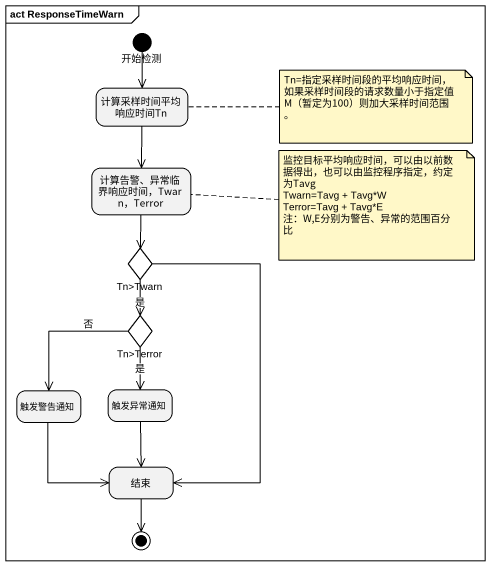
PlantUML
@startuml
mainframe act ResponseTimeWarn
hide empty description
state 开始检测 <<start>>
state 计算采样时间平均响应时间Tn
state "计算告警、异常临界响应时间，Twarn，Terror" as 计算告警_异常临界响应时间_Twarn_Terror
state "Tn>Twarn" as Tn_Twarn <<choice>>
state "Tn>Terror" as Tn_Terror <<choice>>
state 触发警告通知
state 触发异常通知
state 结束
开始检测 --> 计算采样时间平均响应时间Tn
计算采样时间平均响应时间Tn --> 计算告警_异常临界响应时间_Twarn_Terror
计算告警_异常临界响应时间_Twarn_Terror --> Tn_Twarn
Tn_Twarn --> Tn_Terror : 是
Tn_Twarn --> 结束
Tn_Terror --> 触发警告通知 : 否
Tn_Terror --> 触发异常通知 : 是
触发警告通知 --> 结束
触发异常通知 --> 结束
结束 --> [*]
note right of 计算采样时间平均响应时间Tn : Tn=指定采样时间段的平均响应时间，如果采样时间段的请求数量小于指定值M（暂定为100）则加大采样时间范围。
note right of 计算告警_异常临界响应时间_Twarn_Terror
  监控目标平均响应时间，可以由以前数据得出，也可以由监控程序指定，约定为Tavg
  Twarn=Tavg + Tavg*W
  Terror=Tavg + Tavg*E
  注：W,E分别为警告、异常的范围百分比
end note
@enduml
